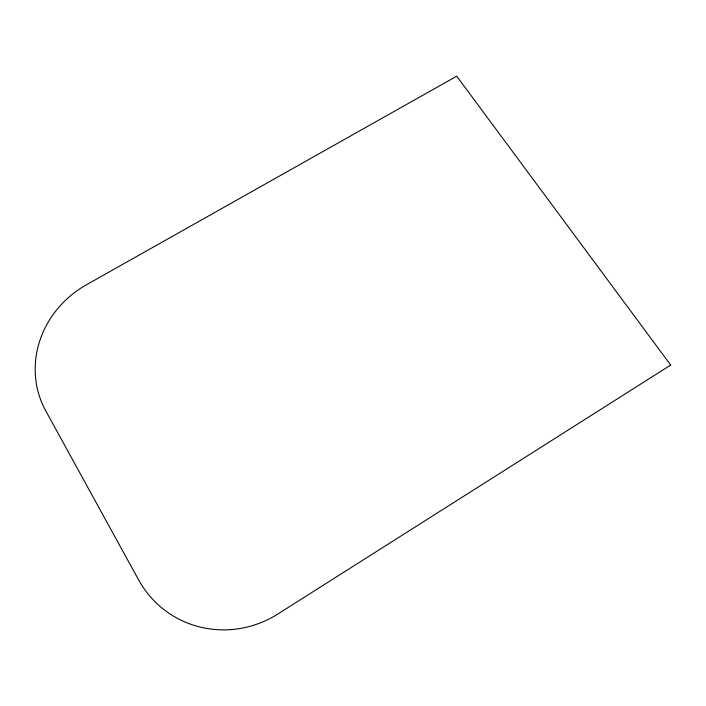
<?xml version="1.0" encoding="UTF-8"?>
<svg xmlns="http://www.w3.org/2000/svg" width="706" height="706" viewBox="0 0 706 706"><rect width="100%" height="100%" fill="white"/><g stroke="black" fill="none" stroke-linecap="round" stroke-linejoin="round"><path stroke-width="1.06" d="M670.7 365.064L278.005 613.92A102.476 99.184 -54.4 0 1 138.552 579.776L45.713 410.777A97.216 90.712 -29.3 0 1 86.326 284.845L456.72 76.177L670.7 365.064"/></g></svg>
